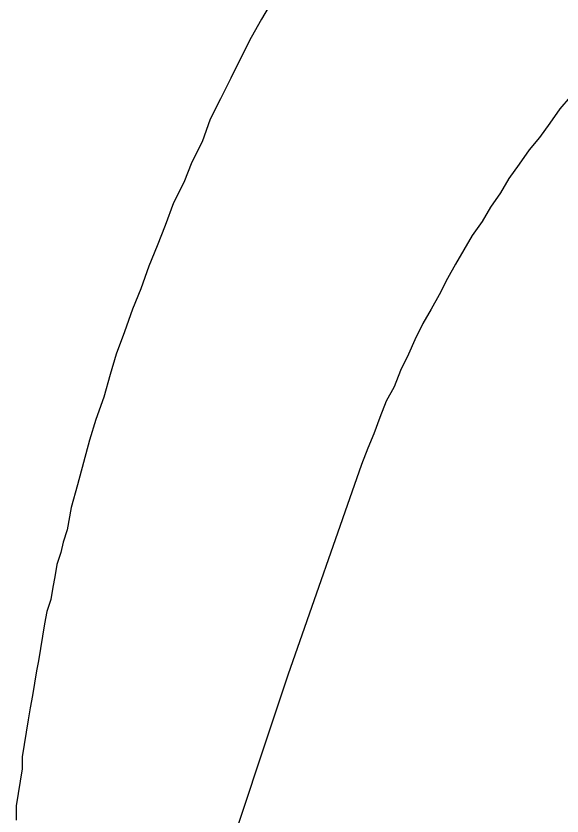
# Model space of a CAD drawing. Extents: x -1063 to 1100, y -467 to 441.
# Drawn here: x -1018.9 to -974.4, y 273.8 to 339 of the extents above; entities that cross this region are included whole.
import ezdxf

# ---------------------------------------------------------------- set-up
doc = ezdxf.new("R2010")
doc.units = 0
doc.layers.add('P', color=250, linetype='CONTINUOUS')

msp = doc.modelspace()

# ---------------------------------------------------------------- linework, layer by layer
at = {"layer": 'P', "color": 0, "linetype": 'CONTINUOUS'}
for points in [[(-997.851, 340.428), (-998.851, 338.761), (-999.684, 337.261), (-1000.517, 335.595), (-1001.351, 333.928), (-1002.184, 332.261), (-1003.017, 330.595), (-1003.684, 328.761), (-1004.517, 327.095), (-1005.184, 325.428), (-1006.017, 323.761), (-1006.684, 321.928), (-1007.351, 320.261), (-1008.017, 318.595), (-1008.684, 316.761), (-1009.351, 315.095), (-1010.017, 313.261), (-1010.684, 311.428), (-1011.184, 309.761), (-1011.684, 307.928), (-1012.351, 306.095), (-1012.851, 304.428), (-1013.351, 302.595), (-1013.851, 300.761), (-1014.351, 298.928), (-1014.684, 297.095), (-1015.017, 296.095), (-1015.184, 295.261), (-1015.517, 294.261), (-1015.684, 293.261), (-1015.851, 292.428), (-1016.017, 291.428), (-1016.351, 290.428), (-1016.517, 289.428), (-1016.684, 288.428), (-1016.851, 287.428), (-1017.017, 286.428), (-1017.184, 285.595), (-1017.351, 284.595), (-1017.517, 283.595), (-1017.684, 282.595), (-1017.851, 281.595), (-1018.017, 280.595), (-1018.184, 279.595), (-1018.351, 278.595), (-1018.351, 277.595), (-1018.517, 276.595), (-1018.684, 275.595), (-1018.851, 274.595), (-1018.851, 273.428)], [(-973.684, 332.428), (-974.517, 331.428), (-975.351, 330.261), (-976.184, 329.095), (-977.017, 328.095), (-977.851, 326.928), (-978.684, 325.761), (-979.351, 324.595), (-980.184, 323.428), (-980.851, 322.261), (-981.684, 321.095), (-982.351, 319.928), (-983.017, 318.761), (-983.684, 317.595), (-984.351, 316.261), (-985.017, 315.095), (-985.684, 313.928), (-986.351, 312.595), (-986.851, 311.428), (-987.517, 310.095), (-988.017, 308.761), (-988.684, 307.595), (-989.184, 306.261), (-989.684, 304.928), (-990.184, 303.761), (-990.684, 302.428)], [(-990.684, 302.428), (-996.684, 285.261), (-1002.517, 267.761), (-1007.851, 250.428), (-1012.851, 232.928)]]:
    msp.add_lwpolyline(points, dxfattribs=at)

doc.saveas('drawing.dxf')
